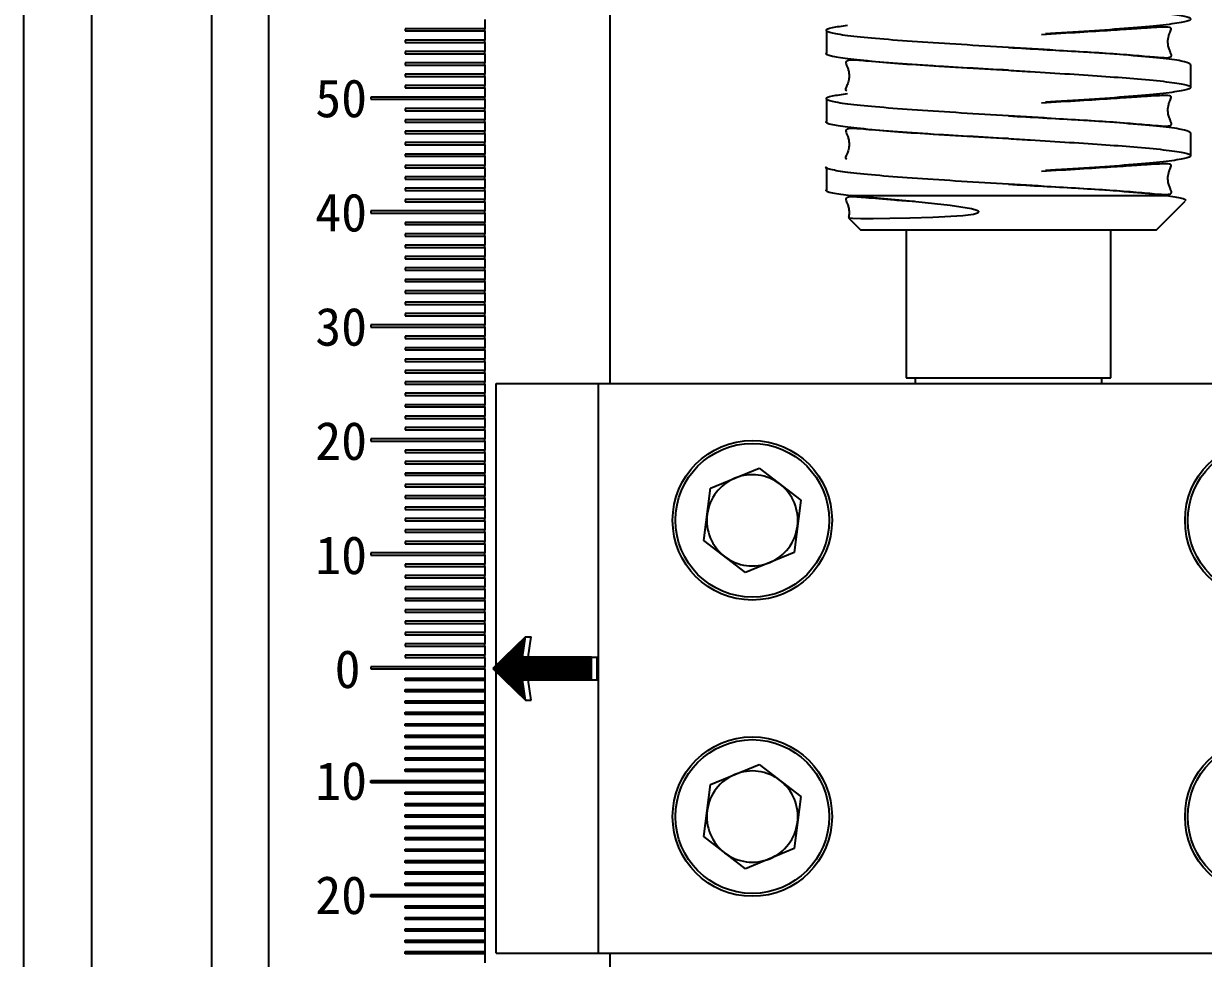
# Model space of a CAD drawing. Header units: millimetres. Extents: x 2223 to 4172, y 741 to 2119.
# Drawn here: x 3483.7 to 3589.1, y 1529.9 to 1613.4 of the extents above; entities that cross this region are included whole.
import ezdxf

# ---------------------------------------------------------------- set-up
doc = ezdxf.new("R2010")
doc.units = ezdxf.units.MM
doc.layers.add('AM_8', color=1, linetype='Continuous', lineweight=25)
doc.styles.get("Standard").update_dxf_attribs({"font": 'arial.ttf'})

msp = doc.modelspace()

# ---------------------------------------------------------------- hatches: boundary and pattern name
at = {"layer": 'AM_8'}
h = msp.add_hatch(dxfattribs=at)
h.set_pattern_fill('_U', color=256, scale=0.1, angle=45, style=0, pattern_type=0)
h.set_pattern_definition([(45, (-14146.44221, -3095.63462), (-0.0707106781, 0.0707106781), [])])
h.paths.add_polyline_path([(3534.395, 1556.787), (3528.227, 1556.787), (3528.503, 1558.598), (3525.583, 1555.769), (3528.503, 1552.94), (3528.227, 1554.752), (3534.395, 1554.752)])

# ---------------------------------------------------------------- linework, layer by layer
at = {"color": 7, "linetype": 'Continuous', "lineweight": 25}
for p, q in [((3483.653, 1690.124), (3483.653, 1405.238)), ((3489.707, 1671.809), (3489.707, 1427.621)), ((3500.441, 1671.809), (3500.441, 1427.621)), ((3505.528, 1671.809), (3505.528, 1427.621)), ((3536.051, 1653.495), (3536.051, 1581.205)), ((3524.859, 1613.713), (3524.859, 1612.899)), ((3524.859, 1612.899), (3517.737, 1612.899)), ((3517.737, 1612.899), (3517.737, 1612.696)), ((3517.737, 1612.696), (3524.859, 1612.696)), ((3524.859, 1612.696), (3524.859, 1612.899)), ((3524.859, 1612.696), (3524.859, 1611.882)), ((3555.383, 1612.746), (3555.383, 1610.711)), ((3524.859, 1611.882), (3517.737, 1611.882)), ((3517.737, 1611.882), (3517.737, 1611.678)), ((3517.737, 1611.678), (3524.859, 1611.678)), ((3524.859, 1611.678), (3524.859, 1611.882)), ((3524.859, 1611.678), (3524.859, 1610.864)), ((3524.859, 1610.864), (3517.737, 1610.864)), ((3517.737, 1610.864), (3517.737, 1610.661)), ((3517.737, 1610.661), (3524.859, 1610.661)), ((3524.859, 1609.847), (3517.737, 1609.847)), ((3517.737, 1609.847), (3517.737, 1609.643)), ((3524.859, 1610.661), (3524.859, 1610.864)), ((3524.859, 1610.661), (3524.859, 1609.847)), ((3524.859, 1609.643), (3524.859, 1609.847)), ((3517.737, 1609.643), (3524.859, 1609.643)), ((3524.859, 1608.829), (3517.737, 1608.829)), ((3517.737, 1608.829), (3517.737, 1608.626)), ((3524.859, 1609.643), (3524.859, 1608.829)), ((3524.859, 1608.626), (3524.859, 1608.829)), ((3587.941, 1607.658), (3587.941, 1609.693)), ((3517.737, 1608.626), (3524.859, 1608.626)), ((3524.859, 1607.812), (3517.737, 1607.812)), ((3517.737, 1607.812), (3517.737, 1607.608)), ((3524.859, 1608.626), (3524.859, 1607.812)), ((3524.859, 1607.608), (3524.859, 1607.812)), ((3524.859, 1606.794), (3514.685, 1606.794)), ((3514.685, 1606.794), (3514.685, 1606.591)), ((3517.737, 1607.608), (3524.859, 1607.608)), ((3524.859, 1607.608), (3524.859, 1606.794)), ((3524.859, 1606.591), (3524.859, 1606.794)), ((3514.685, 1606.591), (3524.859, 1606.591)), ((3524.859, 1605.777), (3517.737, 1605.777)), ((3517.737, 1605.777), (3517.737, 1605.573)), ((3524.859, 1606.591), (3524.859, 1605.777)), ((3524.859, 1605.573), (3524.859, 1605.777)), ((3555.383, 1606.641), (3555.383, 1604.606)), ((3517.737, 1605.573), (3524.859, 1605.573)), ((3524.859, 1604.759), (3517.737, 1604.759)), ((3517.737, 1604.759), (3517.737, 1604.556)), ((3517.737, 1604.556), (3524.859, 1604.556)), ((3524.859, 1605.573), (3524.859, 1604.759)), ((3524.859, 1604.556), (3524.859, 1604.759)), ((3524.859, 1604.556), (3524.859, 1603.742)), ((3524.859, 1603.742), (3517.737, 1603.742)), ((3517.737, 1603.742), (3517.737, 1603.539)), ((3517.737, 1603.539), (3524.859, 1603.539)), ((3524.859, 1603.539), (3524.859, 1603.742)), ((3524.859, 1603.539), (3524.859, 1602.725)), ((3587.941, 1601.554), (3587.941, 1603.589)), ((3524.859, 1602.725), (3517.737, 1602.725)), ((3517.737, 1602.725), (3517.737, 1602.521)), ((3517.737, 1602.521), (3524.859, 1602.521)), ((3524.859, 1602.521), (3524.859, 1602.725)), ((3524.859, 1602.521), (3524.859, 1601.707)), ((3524.859, 1601.707), (3517.737, 1601.707)), ((3517.737, 1601.707), (3517.737, 1601.504)), ((3517.737, 1601.504), (3524.859, 1601.504)), ((3524.859, 1601.504), (3524.859, 1601.707)), ((3524.859, 1601.504), (3524.859, 1600.69)), ((3524.859, 1600.69), (3517.737, 1600.69)), ((3517.737, 1600.69), (3517.737, 1600.486)), ((3517.737, 1600.486), (3524.859, 1600.486)), ((3524.859, 1600.486), (3524.859, 1600.69)), ((3524.859, 1600.486), (3524.859, 1599.672)), ((3555.383, 1600.536), (3555.383, 1598.501)), ((3524.859, 1599.672), (3517.737, 1599.672)), ((3517.737, 1599.672), (3517.737, 1599.469)), ((3517.737, 1599.469), (3524.859, 1599.469)), ((3524.859, 1599.469), (3524.859, 1599.672)), ((3524.859, 1599.469), (3524.859, 1598.655)), ((3524.859, 1598.655), (3517.737, 1598.655)), ((3517.737, 1598.655), (3517.737, 1598.451)), ((3517.737, 1598.451), (3524.859, 1598.451)), ((3524.859, 1598.451), (3524.859, 1598.655)), ((3524.859, 1598.451), (3524.859, 1597.637)), ((3524.859, 1597.637), (3517.737, 1597.637)), ((3517.737, 1597.637), (3517.737, 1597.434)), ((3517.737, 1597.434), (3524.859, 1597.434)), ((3524.859, 1597.434), (3524.859, 1597.637)), ((3524.859, 1597.434), (3524.859, 1596.62)), ((3557.56, 1597.993), (3585.758, 1597.993)), ((3584.889, 1594.941), (3587.456, 1597.508)), ((3524.859, 1596.62), (3514.685, 1596.62)), ((3514.685, 1596.62), (3514.685, 1596.416)), ((3514.685, 1596.416), (3524.859, 1596.416)), ((3524.859, 1596.416), (3524.859, 1596.62)), ((3524.859, 1596.416), (3524.859, 1595.602)), ((3524.859, 1595.602), (3517.737, 1595.602)), ((3517.737, 1595.602), (3517.737, 1595.399)), ((3517.737, 1595.399), (3524.859, 1595.399)), ((3524.859, 1595.399), (3524.859, 1595.602)), ((3524.859, 1595.399), (3524.859, 1594.585)), ((3557.386, 1595.991), (3558.435, 1594.941)), ((3524.859, 1594.585), (3517.737, 1594.585)), ((3517.737, 1594.585), (3517.737, 1594.381)), ((3517.737, 1594.381), (3524.859, 1594.381)), ((3524.859, 1594.381), (3524.859, 1594.585)), ((3524.859, 1594.381), (3524.859, 1593.568)), ((3558.435, 1594.941), (3571.662, 1594.941)), ((3562.505, 1594.941), (3562.505, 1581.714)), ((3571.662, 1594.941), (3584.889, 1594.941)), ((3580.819, 1581.714), (3580.819, 1594.941)), ((3524.859, 1593.568), (3517.737, 1593.568)), ((3517.737, 1593.568), (3517.737, 1593.364)), ((3517.737, 1593.364), (3524.859, 1593.364)), ((3524.859, 1593.364), (3524.859, 1593.568)), ((3524.859, 1593.364), (3524.859, 1592.55)), ((3524.859, 1592.55), (3517.737, 1592.55)), ((3517.737, 1592.55), (3517.737, 1592.347)), ((3517.737, 1592.347), (3524.859, 1592.347)), ((3524.859, 1592.347), (3524.859, 1592.55)), ((3524.859, 1592.347), (3524.859, 1591.533)), ((3524.859, 1591.533), (3517.737, 1591.533)), ((3517.737, 1591.533), (3517.737, 1591.329)), ((3517.737, 1591.329), (3524.859, 1591.329)), ((3524.859, 1591.329), (3524.859, 1591.533)), ((3524.859, 1591.329), (3524.859, 1590.515)), ((3524.859, 1590.515), (3517.737, 1590.515)), ((3517.737, 1590.515), (3517.737, 1590.312)), ((3517.737, 1590.312), (3524.859, 1590.312)), ((3524.859, 1590.312), (3524.859, 1590.515)), ((3524.859, 1590.312), (3524.859, 1589.498)), ((3524.859, 1589.498), (3517.737, 1589.498)), ((3517.737, 1589.498), (3517.737, 1589.294)), ((3517.737, 1589.294), (3524.859, 1589.294)), ((3524.859, 1589.294), (3524.859, 1589.498)), ((3524.859, 1589.294), (3524.859, 1588.48)), ((3524.859, 1588.48), (3517.737, 1588.48)), ((3517.737, 1588.48), (3517.737, 1588.277)), ((3517.737, 1588.277), (3524.859, 1588.277)), ((3524.859, 1588.277), (3524.859, 1588.48)), ((3524.859, 1588.277), (3524.859, 1587.463)), ((3524.859, 1587.463), (3517.737, 1587.463)), ((3517.737, 1587.463), (3517.737, 1587.259)), ((3517.737, 1587.259), (3524.859, 1587.259)), ((3524.859, 1587.259), (3524.859, 1587.463)), ((3524.859, 1587.259), (3524.859, 1586.445)), ((3524.859, 1586.445), (3514.685, 1586.445)), ((3514.685, 1586.445), (3514.685, 1586.242)), ((3514.685, 1586.242), (3524.859, 1586.242)), ((3524.859, 1586.242), (3524.859, 1586.445)), ((3524.859, 1586.242), (3524.859, 1585.428)), ((3524.859, 1585.428), (3517.737, 1585.428)), ((3517.737, 1585.428), (3517.737, 1585.224)), ((3517.737, 1585.224), (3524.859, 1585.224)), ((3524.859, 1585.224), (3524.859, 1585.428)), ((3524.859, 1585.224), (3524.859, 1584.41)), ((3524.859, 1584.41), (3517.737, 1584.41)), ((3517.737, 1584.41), (3517.737, 1584.207)), ((3517.737, 1584.207), (3524.859, 1584.207)), ((3524.859, 1584.207), (3524.859, 1584.41)), ((3524.859, 1584.207), (3524.859, 1583.393)), ((3524.859, 1583.393), (3517.737, 1583.393)), ((3517.737, 1583.393), (3517.737, 1583.19)), ((3517.737, 1583.19), (3524.859, 1583.19)), ((3524.859, 1583.19), (3524.859, 1583.393)), ((3524.859, 1583.19), (3524.859, 1582.376)), ((3524.859, 1582.376), (3517.737, 1582.376)), ((3517.737, 1582.376), (3517.737, 1582.172)), ((3517.737, 1582.172), (3524.859, 1582.172)), ((3524.859, 1582.172), (3524.859, 1582.376)), ((3524.859, 1582.172), (3524.859, 1581.358)), ((3562.505, 1581.714), (3571.662, 1581.714)), ((3563.319, 1581.714), (3563.319, 1581.205)), ((3571.662, 1581.714), (3580.819, 1581.714)), ((3580.005, 1581.205), (3580.005, 1581.714)), ((3524.859, 1581.358), (3517.737, 1581.358)), ((3517.737, 1581.358), (3517.737, 1581.155)), ((3517.737, 1581.155), (3524.859, 1581.155)), ((3524.859, 1580.341), (3517.737, 1580.341)), ((3517.737, 1580.341), (3517.737, 1580.137)), ((3524.859, 1581.155), (3524.859, 1581.358)), ((3524.859, 1581.155), (3524.859, 1580.341)), ((3524.859, 1580.137), (3524.859, 1580.341)), ((3525.877, 1556.054), (3525.877, 1581.205)), ((3525.877, 1581.205), (3535.034, 1581.205)), ((3535.034, 1530.333), (3535.034, 1581.205)), ((3535.034, 1581.205), (3608.29, 1581.205)), ((3517.737, 1580.137), (3524.859, 1580.137)), ((3524.859, 1579.323), (3517.737, 1579.323)), ((3517.737, 1579.323), (3517.737, 1579.12)), ((3524.859, 1580.137), (3524.859, 1579.323)), ((3524.859, 1579.12), (3524.859, 1579.323)), ((3517.737, 1579.12), (3524.859, 1579.12)), ((3524.859, 1578.306), (3517.737, 1578.306)), ((3517.737, 1578.306), (3517.737, 1578.102)), ((3524.859, 1579.12), (3524.859, 1578.306)), ((3524.859, 1578.102), (3524.859, 1578.306)), ((3517.737, 1578.102), (3524.859, 1578.102)), ((3524.859, 1577.288), (3517.737, 1577.288)), ((3517.737, 1577.288), (3517.737, 1577.085)), ((3524.859, 1578.102), (3524.859, 1577.288)), ((3524.859, 1577.085), (3524.859, 1577.288)), ((3524.859, 1576.271), (3514.685, 1576.271)), ((3514.685, 1576.271), (3514.685, 1576.067)), ((3517.737, 1577.085), (3524.859, 1577.085)), ((3524.859, 1577.085), (3524.859, 1576.271)), ((3524.859, 1576.067), (3524.859, 1576.271)), ((3514.685, 1576.067), (3524.859, 1576.067)), ((3524.859, 1575.253), (3517.737, 1575.253)), ((3517.737, 1575.253), (3517.737, 1575.05)), ((3517.737, 1575.05), (3524.859, 1575.05)), ((3524.859, 1576.067), (3524.859, 1575.253)), ((3524.859, 1575.05), (3524.859, 1575.253)), ((3524.859, 1575.05), (3524.859, 1574.236)), ((3524.859, 1574.236), (3517.737, 1574.236)), ((3517.737, 1574.236), (3517.737, 1574.032)), ((3517.737, 1574.032), (3524.859, 1574.032)), ((3524.859, 1574.032), (3524.859, 1574.236)), ((3524.859, 1574.032), (3524.859, 1573.219)), ((3524.859, 1573.219), (3517.737, 1573.219)), ((3517.737, 1573.219), (3517.737, 1573.015)), ((3517.737, 1573.015), (3524.859, 1573.015)), ((3524.859, 1573.015), (3524.859, 1573.219)), ((3524.859, 1573.015), (3524.859, 1572.201)), ((3545.044, 1571.86), (3549.387, 1573.655)), ((3549.387, 1573.655), (3553.113, 1570.79)), ((3524.859, 1572.201), (3517.737, 1572.201)), ((3517.737, 1572.201), (3517.737, 1571.998)), ((3517.737, 1571.998), (3524.859, 1571.998)), ((3524.859, 1571.998), (3524.859, 1572.201)), ((3524.859, 1571.998), (3524.859, 1571.184)), ((3524.859, 1571.184), (3517.737, 1571.184)), ((3517.737, 1571.184), (3517.737, 1570.98)), ((3517.737, 1570.98), (3524.859, 1570.98)), ((3524.859, 1570.98), (3524.859, 1571.184)), ((3524.859, 1570.98), (3524.859, 1570.166)), ((3544.426, 1567.201), (3545.044, 1571.86)), ((3524.859, 1570.166), (3517.737, 1570.166)), ((3517.737, 1570.166), (3517.737, 1569.963)), ((3517.737, 1569.963), (3524.859, 1569.963)), ((3524.859, 1569.963), (3524.859, 1570.166)), ((3524.859, 1569.963), (3524.859, 1569.149)), ((3553.113, 1570.79), (3552.495, 1566.132)), ((3524.859, 1569.149), (3517.737, 1569.149)), ((3517.737, 1569.149), (3517.737, 1568.945)), ((3517.737, 1568.945), (3524.859, 1568.945)), ((3524.859, 1568.945), (3524.859, 1569.149)), ((3524.859, 1568.945), (3524.859, 1568.131)), ((3524.859, 1568.131), (3517.737, 1568.131)), ((3517.737, 1568.131), (3517.737, 1567.928)), ((3517.737, 1567.928), (3524.859, 1567.928)), ((3524.859, 1567.928), (3524.859, 1568.131)), ((3524.859, 1567.928), (3524.859, 1567.114)), ((3524.859, 1567.114), (3517.737, 1567.114)), ((3517.737, 1567.114), (3517.737, 1566.91)), ((3517.737, 1566.91), (3524.859, 1566.91)), ((3524.859, 1566.91), (3524.859, 1567.114)), ((3524.859, 1566.91), (3524.859, 1566.096)), ((3548.152, 1564.337), (3544.426, 1567.201)), ((3524.859, 1566.096), (3514.685, 1566.096)), ((3514.685, 1566.096), (3514.685, 1565.893)), ((3514.685, 1565.893), (3524.859, 1565.893)), ((3524.859, 1565.893), (3524.859, 1566.096)), ((3524.859, 1565.893), (3524.859, 1565.079)), ((3552.495, 1566.132), (3548.152, 1564.337)), ((3524.859, 1565.079), (3517.737, 1565.079)), ((3517.737, 1565.079), (3517.737, 1564.875)), ((3517.737, 1564.875), (3524.859, 1564.875)), ((3524.859, 1564.875), (3524.859, 1565.079)), ((3524.859, 1564.875), (3524.859, 1564.061)), ((3524.859, 1564.061), (3517.737, 1564.061)), ((3517.737, 1564.061), (3517.737, 1563.858)), ((3517.737, 1563.858), (3524.859, 1563.858)), ((3524.859, 1563.858), (3524.859, 1564.061)), ((3524.859, 1563.858), (3524.859, 1563.044)), ((3524.859, 1563.044), (3517.737, 1563.044)), ((3517.737, 1563.044), (3517.737, 1562.841)), ((3517.737, 1562.841), (3524.859, 1562.841)), ((3524.859, 1562.841), (3524.859, 1563.044)), ((3524.859, 1562.841), (3524.859, 1562.027)), ((3524.859, 1562.027), (3517.737, 1562.027)), ((3517.737, 1562.027), (3517.737, 1561.823)), ((3517.737, 1561.823), (3524.859, 1561.823)), ((3524.859, 1561.823), (3524.859, 1562.027)), ((3524.859, 1561.823), (3524.859, 1561.009)), ((3524.859, 1561.009), (3517.737, 1561.009)), ((3517.737, 1561.009), (3517.737, 1560.806)), ((3517.737, 1560.806), (3524.859, 1560.806)), ((3524.859, 1560.806), (3524.859, 1561.009)), ((3524.859, 1560.806), (3524.859, 1559.992)), ((3524.859, 1559.992), (3517.737, 1559.992)), ((3517.737, 1559.992), (3517.737, 1559.788)), ((3517.737, 1559.788), (3524.859, 1559.788)), ((3524.859, 1559.788), (3524.859, 1559.992)), ((3524.859, 1559.788), (3524.859, 1558.974)), ((3524.859, 1558.974), (3517.737, 1558.974)), ((3517.737, 1558.974), (3517.737, 1558.771)), ((3517.737, 1558.771), (3524.859, 1558.771)), ((3524.859, 1558.771), (3524.859, 1558.974)), ((3524.859, 1558.771), (3524.859, 1557.957)), ((3528.503, 1558.598), (3525.583, 1555.769)), ((3528.227, 1556.787), (3528.503, 1558.598)), ((3528.503, 1558.598), (3529.012, 1558.598)), ((3528.735, 1556.787), (3529.012, 1558.598)), ((3524.859, 1557.957), (3517.737, 1557.957)), ((3517.737, 1557.957), (3517.737, 1557.753)), ((3517.737, 1557.753), (3524.859, 1557.753)), ((3524.859, 1557.753), (3524.859, 1557.957)), ((3524.859, 1557.753), (3524.859, 1556.939)), ((3524.859, 1556.939), (3517.737, 1556.939)), ((3517.737, 1556.939), (3517.737, 1556.736)), ((3517.737, 1556.736), (3524.859, 1556.736)), ((3524.859, 1556.736), (3524.859, 1556.939)), ((3524.859, 1556.736), (3524.859, 1555.922)), ((3534.395, 1556.787), (3528.227, 1556.787)), ((3534.395, 1554.752), (3534.395, 1556.787)), ((3534.395, 1556.787), (3534.903, 1556.787)), ((3534.903, 1554.752), (3534.903, 1556.787)), ((3524.859, 1555.922), (3514.685, 1555.922)), ((3514.685, 1555.922), (3514.685, 1555.718)), ((3514.685, 1555.718), (3524.859, 1555.718)), ((3524.859, 1555.718), (3524.859, 1555.922)), ((3524.859, 1555.718), (3524.859, 1554.904)), ((3525.583, 1555.769), (3528.503, 1552.94)), ((3525.877, 1530.333), (3525.877, 1555.485)), ((3517.737, 1554.904), (3524.859, 1554.904)), ((3517.737, 1554.701), (3517.737, 1554.904)), ((3524.859, 1554.701), (3517.737, 1554.701)), ((3524.859, 1554.904), (3524.859, 1554.701)), ((3524.859, 1554.701), (3524.859, 1553.887)), ((3528.227, 1554.752), (3534.395, 1554.752)), ((3528.503, 1552.94), (3528.227, 1554.752)), ((3529.012, 1552.94), (3528.735, 1554.752)), ((3534.395, 1554.752), (3534.903, 1554.752)), ((3517.737, 1553.887), (3524.859, 1553.887)), ((3517.737, 1553.683), (3517.737, 1553.887)), ((3524.859, 1553.683), (3517.737, 1553.683)), ((3524.859, 1553.887), (3524.859, 1553.683)), ((3524.859, 1553.683), (3524.859, 1552.87)), ((3528.503, 1552.94), (3529.012, 1552.94)), ((3517.737, 1552.87), (3524.859, 1552.87)), ((3517.737, 1552.666), (3517.737, 1552.87)), ((3524.859, 1552.666), (3517.737, 1552.666)), ((3517.737, 1551.852), (3524.859, 1551.852)), ((3517.737, 1551.649), (3517.737, 1551.852)), ((3524.859, 1552.87), (3524.859, 1552.666)), ((3524.859, 1552.666), (3524.859, 1551.852)), ((3524.859, 1551.852), (3524.859, 1551.649)), ((3524.859, 1551.649), (3517.737, 1551.649)), ((3517.737, 1550.835), (3524.859, 1550.835)), ((3517.737, 1550.631), (3517.737, 1550.835)), ((3524.859, 1551.649), (3524.859, 1550.835)), ((3524.859, 1550.835), (3524.859, 1550.631)), ((3524.859, 1550.631), (3517.737, 1550.631)), ((3517.737, 1549.817), (3524.859, 1549.817)), ((3517.737, 1549.614), (3517.737, 1549.817)), ((3524.859, 1550.631), (3524.859, 1549.817)), ((3524.859, 1549.817), (3524.859, 1549.614)), ((3524.859, 1549.614), (3517.737, 1549.614)), ((3517.737, 1548.8), (3524.859, 1548.8)), ((3517.737, 1548.596), (3517.737, 1548.8)), ((3524.859, 1549.614), (3524.859, 1548.8)), ((3524.859, 1548.8), (3524.859, 1548.596)), ((3524.859, 1548.596), (3517.737, 1548.596)), ((3517.737, 1547.782), (3524.859, 1547.782)), ((3517.737, 1547.579), (3517.737, 1547.782)), ((3524.859, 1548.596), (3524.859, 1547.782)), ((3524.859, 1547.782), (3524.859, 1547.579)), ((3524.859, 1547.579), (3517.737, 1547.579)), ((3517.737, 1546.765), (3524.859, 1546.765)), ((3517.737, 1546.561), (3517.737, 1546.765)), ((3524.859, 1547.579), (3524.859, 1546.765)), ((3524.859, 1546.765), (3524.859, 1546.561)), ((3545.044, 1545.406), (3549.387, 1547.201)), ((3549.387, 1547.201), (3553.113, 1544.337)), ((3514.685, 1545.747), (3524.859, 1545.747)), ((3514.685, 1545.544), (3514.685, 1545.747)), ((3524.859, 1545.544), (3514.685, 1545.544)), ((3524.859, 1546.561), (3517.737, 1546.561)), ((3524.859, 1546.561), (3524.859, 1545.747)), ((3524.859, 1545.747), (3524.859, 1545.544)), ((3524.859, 1545.544), (3524.859, 1544.73)), ((3517.737, 1544.73), (3524.859, 1544.73)), ((3517.737, 1544.526), (3517.737, 1544.73)), ((3524.859, 1544.526), (3517.737, 1544.526)), ((3524.859, 1544.73), (3524.859, 1544.526)), ((3524.859, 1544.526), (3524.859, 1543.712)), ((3544.426, 1540.748), (3545.044, 1545.406)), ((3517.737, 1543.712), (3524.859, 1543.712)), ((3517.737, 1543.509), (3517.737, 1543.712)), ((3524.859, 1543.509), (3517.737, 1543.509)), ((3524.859, 1543.712), (3524.859, 1543.509)), ((3524.859, 1543.509), (3524.859, 1542.695)), ((3553.113, 1544.337), (3552.495, 1539.678)), ((3517.737, 1542.695), (3524.859, 1542.695)), ((3517.737, 1542.492), (3517.737, 1542.695)), ((3524.859, 1542.492), (3517.737, 1542.492)), ((3524.859, 1542.695), (3524.859, 1542.492)), ((3524.859, 1542.492), (3524.859, 1541.678)), ((3517.737, 1541.678), (3524.859, 1541.678)), ((3517.737, 1541.474), (3517.737, 1541.678)), ((3524.859, 1541.474), (3517.737, 1541.474)), ((3524.859, 1541.678), (3524.859, 1541.474)), ((3524.859, 1541.474), (3524.859, 1540.66)), ((3517.737, 1540.66), (3524.859, 1540.66)), ((3517.737, 1540.457), (3517.737, 1540.66)), ((3524.859, 1540.457), (3517.737, 1540.457)), ((3524.859, 1540.66), (3524.859, 1540.457)), ((3524.859, 1540.457), (3524.859, 1539.643)), ((3548.152, 1537.884), (3544.426, 1540.748)), ((3517.737, 1539.643), (3524.859, 1539.643)), ((3517.737, 1539.439), (3517.737, 1539.643)), ((3524.859, 1539.439), (3517.737, 1539.439)), ((3524.859, 1539.643), (3524.859, 1539.439)), ((3524.859, 1539.439), (3524.859, 1538.625)), ((3552.495, 1539.678), (3548.152, 1537.884)), ((3517.737, 1538.625), (3524.859, 1538.625)), ((3517.737, 1538.422), (3517.737, 1538.625)), ((3524.859, 1538.422), (3517.737, 1538.422)), ((3524.859, 1538.625), (3524.859, 1538.422)), ((3524.859, 1538.422), (3524.859, 1537.608)), ((3517.737, 1537.608), (3524.859, 1537.608)), ((3517.737, 1537.404), (3517.737, 1537.608)), ((3524.859, 1537.404), (3517.737, 1537.404)), ((3524.859, 1537.608), (3524.859, 1537.404)), ((3524.859, 1537.404), (3524.859, 1536.59)), ((3517.737, 1536.59), (3524.859, 1536.59)), ((3517.737, 1536.387), (3517.737, 1536.59)), ((3524.859, 1536.387), (3517.737, 1536.387)), ((3524.859, 1536.59), (3524.859, 1536.387)), ((3524.859, 1536.387), (3524.859, 1535.573)), ((3514.685, 1535.573), (3524.859, 1535.573)), ((3514.685, 1535.369), (3514.685, 1535.573)), ((3524.859, 1535.369), (3514.685, 1535.369)), ((3524.859, 1535.573), (3524.859, 1535.369)), ((3524.859, 1535.369), (3524.859, 1534.555)), ((3517.737, 1534.555), (3524.859, 1534.555)), ((3517.737, 1534.352), (3517.737, 1534.555)), ((3524.859, 1534.352), (3517.737, 1534.352)), ((3524.859, 1534.555), (3524.859, 1534.352)), ((3524.859, 1534.352), (3524.859, 1533.538)), ((3517.737, 1533.538), (3524.859, 1533.538)), ((3517.737, 1533.334), (3517.737, 1533.538)), ((3524.859, 1533.334), (3517.737, 1533.334)), ((3524.859, 1533.538), (3524.859, 1533.334)), ((3524.859, 1533.334), (3524.859, 1532.521)), ((3517.737, 1532.521), (3524.859, 1532.521)), ((3517.737, 1532.317), (3517.737, 1532.521)), ((3524.859, 1532.317), (3517.737, 1532.317)), ((3524.859, 1532.521), (3524.859, 1532.317)), ((3524.859, 1532.317), (3524.859, 1531.503)), ((3517.737, 1531.503), (3524.859, 1531.503)), ((3517.737, 1531.3), (3517.737, 1531.503)), ((3524.859, 1531.3), (3517.737, 1531.3)), ((3524.859, 1531.503), (3524.859, 1531.3)), ((3524.859, 1531.3), (3524.859, 1530.486)), ((3517.737, 1530.486), (3524.859, 1530.486)), ((3517.737, 1530.282), (3517.737, 1530.486)), ((3524.859, 1530.282), (3517.737, 1530.282)), ((3524.859, 1530.486), (3524.859, 1530.282)), ((3524.859, 1530.282), (3524.859, 1529.468)), ((3525.877, 1530.333), (3535.034, 1530.333)), ((3535.034, 1530.333), (3608.29, 1530.333)), ((3536.051, 1530.333), (3536.051, 1458.145))]:
    msp.add_line(p, q, dxfattribs=at)
at = {"color": 7, "linetype": 'Continuous', "lineweight": 25, "flags": 128}
msp.add_lwpolyline([(3557.406, 1596.011), (3557.387, 1596.003), (3557.72, 1595.978), (3558.472, 1595.962), (3559.579, 1595.959), (3561.069, 1595.97), (3562.838, 1596.001), (3564.911, 1596.064), (3567.588, 1596.226), (3568.527, 1596.35), (3568.795, 1596.413), (3568.879, 1596.443), (3568.959, 1596.485), (3568.986, 1596.509), (3569.001, 1596.54), (3568.998, 1596.562), (3568.986, 1596.584), (3568.951, 1596.616), (3568.837, 1596.675), (3568.366, 1596.809), (3566.45, 1597.11), (3562.821, 1597.49), (3559.276, 1597.822), (3557.56, 1597.993), (3557.56, 1597.993)], dxfattribs=at)
at = {"color": 7, "linetype": 'Continuous', "lineweight": 25}
for centre, radius in [((3548.77, 1568.996), 7.122), ((3594.555, 1568.996), 7.122), ((3548.77, 1568.996), 6.868), ((3594.555, 1568.996), 6.868), ((3548.77, 1542.542), 7.122), ((3548.77, 1542.542), 6.868), ((3594.555, 1542.542), 7.122), ((3594.555, 1542.542), 6.868)]:
    msp.add_circle(centre, radius, dxfattribs=at)
for centre, start, end in [((3548.77, 1568.996), 52.44828, 112.44828), ((3548.77, 1568.996), 112.44828, 172.44828), ((3548.77, 1568.996), 352.44828, 52.44828), ((3548.77, 1568.996), 172.44828, 232.44828), ((3548.77, 1568.996), 292.44828, 352.44828), ((3548.77, 1568.996), 232.44828, 292.44828), ((3548.77, 1542.542), 52.44828, 112.44828), ((3548.77, 1542.542), 112.44828, 172.44828), ((3548.77, 1542.542), 352.44828, 52.44828), ((3548.77, 1542.542), 172.44828, 232.44828), ((3548.77, 1542.542), 292.44828, 352.44828), ((3548.77, 1542.542), 232.44828, 292.44828)]:
    msp.add_arc(centre, 4.07, start, end, dxfattribs=at)
for points, knots in [([(3555.384, 1616.815), (3555.383, 1616.815), (3555.199, 1616.73), (3555.844, 1616.563), (3557.379, 1616.306), (3560.025, 1616.053), (3563.428, 1615.8), (3567.398, 1615.543), (3570.893, 1615.337), (3574.156, 1615.14), (3577.157, 1614.959), (3580.427, 1614.742), (3583.437, 1614.514), (3585.922, 1614.272), (3587.568, 1614.02), (3588.128, 1613.762), (3587.567, 1613.511), (3585.922, 1613.254), (3583.308, 1613.001), (3579.886, 1612.747), (3576.988, 1612.558), (3575.275, 1612.455), (3574.976, 1612.437)], [0, 0, 0, 0, 0.000078, 0.0580205, 0.1162194, 0.1742495, 0.2322796, 0.2904786, 0.348421, 0.3750235, 0.4243122, 0.4736268, 0.5229284, 0.5810459, 0.6390176, 0.6972573, 0.7551998, 0.8133987, 0.8714288, 0.9294589, 0.9876579, 1, 1, 1, 1]), ([(3587.941, 1609.693), (3587.832, 1609.779), (3587.617, 1609.95), (3585.906, 1610.202), (3583.307, 1610.457), (3579.895, 1610.712), (3575.923, 1610.964), (3571.664, 1611.222), (3567.399, 1611.473), (3563.429, 1611.73), (3560.019, 1611.983), (3557.403, 1612.237), (3555.753, 1612.493), (3555.214, 1612.745), (3555.663, 1612.987), (3556.779, 1613.142), (3557.283, 1613.211)], [0, 0, 0, 0, 0.0724783, 0.1447208, 0.2169559, 0.2893167, 0.361496, 0.434009, 0.5061518, 0.578614, 0.6508661, 0.7231181, 0.7955803, 0.8677231, 0.9402361, 1, 1, 1, 1]), ([(3571.661, 1611.221), (3572.692, 1611.161), (3574.751, 1611.042), (3577.705, 1610.884), (3580.446, 1610.716), (3582.859, 1610.538), (3584.768, 1610.36), (3585.871, 1610.28), (3586.208, 1610.357), (3586.227, 1610.54), (3586.174, 1610.702), (3586.061, 1610.94), (3585.981, 1611.18), (3585.907, 1611.494), (3585.891, 1611.87), (3585.966, 1612.224), (3586.019, 1612.387), (3586.081, 1612.549), (3586.158, 1612.72), (3586.212, 1612.88), (3586.162, 1612.987), (3585.916, 1613.039), (3585.366, 1613.035), (3584.399, 1612.984), (3582.897, 1612.882), (3580.769, 1612.738), (3577.982, 1612.563), (3575.778, 1612.427), (3574.617, 1612.355)], [0, 0, 0, 0, 0.06673468, 0.13337402, 0.20091773, 0.26909531, 0.33600437, 0.39690883, 0.45096655, 0.47579283, 0.49805067, 0.51465542, 0.52101084, 0.52627882, 0.5416438, 0.54804918, 0.55163087, 0.5563792, 0.57000474, 0.58963118, 0.61586476, 0.64909092, 0.68941203, 0.73664712, 0.7914526, 0.85373339, 0.92301668, 1, 1, 1, 1]), ([(3555.384, 1610.711), (3555.383, 1610.711), (3555.199, 1610.625), (3555.844, 1610.459), (3557.379, 1610.202), (3560.025, 1609.948), (3563.428, 1609.695), (3567.398, 1609.438), (3570.893, 1609.233), (3574.156, 1609.036), (3577.157, 1608.854), (3580.427, 1608.638), (3583.437, 1608.41), (3585.922, 1608.167), (3587.568, 1607.915), (3588.128, 1607.657), (3587.567, 1607.406), (3585.922, 1607.149), (3583.308, 1606.896), (3579.886, 1606.643), (3576.988, 1606.453), (3575.275, 1606.351), (3574.976, 1606.333)], [0, 0, 0, 0, 0.000078, 0.0580205, 0.1162194, 0.1742495, 0.2322796, 0.2904786, 0.348421, 0.3750235, 0.4243122, 0.4736268, 0.5229284, 0.5810459, 0.6390176, 0.6972573, 0.7551998, 0.8133987, 0.8714288, 0.9294589, 0.9876579, 1, 1, 1, 1]), ([(3571.661, 1609.186), (3570.449, 1609.254), (3567.995, 1609.391), (3564.512, 1609.586), (3561.372, 1609.789), (3558.823, 1610.02), (3557.401, 1610.138), (3557.05, 1609.956), (3557.155, 1609.722), (3557.311, 1609.322), (3557.379, 1609.094), (3557.424, 1608.799), (3557.418, 1608.492), (3557.363, 1608.193), (3557.266, 1607.887), (3557.136, 1607.61), (3557.059, 1607.44), (3557.172, 1607.404), (3557.22, 1607.388)], [0, 0, 0, 0, 0.126114, 0.2552756, 0.3866208, 0.519479, 0.6396053, 0.7460767, 0.8233041, 0.8329713, 0.8395511, 0.8525598, 0.8674865, 0.8769024, 0.8886457, 0.9212929, 0.9665357, 1, 1, 1, 1]), ([(3587.941, 1603.589), (3587.832, 1603.674), (3587.617, 1603.845), (3585.906, 1604.097), (3583.307, 1604.352), (3579.895, 1604.608), (3575.923, 1604.859), (3571.664, 1605.117), (3567.399, 1605.368), (3563.429, 1605.625), (3560.019, 1605.879), (3557.403, 1606.132), (3555.753, 1606.389), (3555.214, 1606.64), (3555.663, 1606.883), (3556.779, 1607.037), (3557.283, 1607.106)], [0, 0, 0, 0, 0.07247833, 0.14472077, 0.21695593, 0.2893167, 0.361496, 0.43400899, 0.50615184, 0.57861402, 0.65086606, 0.7231181, 0.79558028, 0.86772313, 0.94023612, 1, 1, 1, 1]), ([(3571.661, 1605.116), (3572.692, 1605.056), (3574.751, 1604.937), (3577.705, 1604.779), (3580.446, 1604.611), (3582.859, 1604.433), (3584.768, 1604.255), (3585.871, 1604.175), (3586.208, 1604.253), (3586.227, 1604.435), (3586.174, 1604.597), (3586.061, 1604.836), (3585.981, 1605.075), (3585.907, 1605.389), (3585.891, 1605.765), (3585.966, 1606.119), (3586.019, 1606.283), (3586.081, 1606.445), (3586.158, 1606.615), (3586.212, 1606.775), (3586.162, 1606.883), (3585.916, 1606.934), (3585.366, 1606.93), (3584.399, 1606.879), (3582.897, 1606.777), (3580.769, 1606.633), (3577.982, 1606.458), (3575.778, 1606.322), (3574.617, 1606.25)], [0, 0, 0, 0, 0.06673468, 0.13337402, 0.20091773, 0.26909531, 0.33600437, 0.39690883, 0.45096655, 0.47579283, 0.49805067, 0.51465542, 0.52101084, 0.52627882, 0.5416438, 0.54804918, 0.55163087, 0.5563792, 0.57000474, 0.58963118, 0.61586476, 0.64909092, 0.68941203, 0.73664712, 0.7914526, 0.85373339, 0.92301668, 1, 1, 1, 1]), ([(3555.384, 1604.606), (3555.383, 1604.606), (3555.199, 1604.521), (3555.844, 1604.354), (3557.379, 1604.097), (3560.025, 1603.844), (3563.428, 1603.59), (3567.398, 1603.333), (3570.893, 1603.128), (3574.156, 1602.931), (3577.157, 1602.749), (3580.427, 1602.533), (3583.437, 1602.305), (3585.922, 1602.062), (3587.568, 1601.81), (3588.128, 1601.553), (3587.567, 1601.301), (3585.922, 1601.045), (3583.308, 1600.791), (3579.886, 1600.538), (3576.988, 1600.348), (3575.275, 1600.246), (3574.976, 1600.228)], [0, 0, 0, 0, 0.000078, 0.0580205, 0.1162194, 0.1742495, 0.2322796, 0.2904786, 0.348421, 0.3750235, 0.4243122, 0.4736268, 0.5229284, 0.5810459, 0.6390176, 0.6972573, 0.7551998, 0.8133987, 0.8714288, 0.9294589, 0.9876579, 1, 1, 1, 1]), ([(3571.661, 1603.081), (3570.449, 1603.149), (3567.995, 1603.287), (3564.512, 1603.481), (3561.372, 1603.684), (3558.823, 1603.915), (3557.401, 1604.033), (3557.05, 1603.851), (3557.155, 1603.617), (3557.311, 1603.218), (3557.379, 1602.989), (3557.424, 1602.694), (3557.418, 1602.387), (3557.363, 1602.088), (3557.266, 1601.782), (3557.136, 1601.506), (3557.059, 1601.336), (3557.172, 1601.299), (3557.22, 1601.283)], [0, 0, 0, 0, 0.126114, 0.2552756, 0.3866208, 0.519479, 0.6396053, 0.7460767, 0.8233041, 0.8329713, 0.8395511, 0.8525598, 0.8674865, 0.8769024, 0.8886457, 0.9212929, 0.9665357, 1, 1, 1, 1]), ([(3585.758, 1597.993), (3584.955, 1598.078), (3583.347, 1598.248), (3579.884, 1598.503), (3575.926, 1598.755), (3571.663, 1599.012), (3567.399, 1599.264), (3563.427, 1599.521), (3560.025, 1599.774), (3557.379, 1600.027), (3555.844, 1600.284), (3555.199, 1600.451), (3555.383, 1600.536), (3555.384, 1600.536)], [0, 0, 0, 0, 0.0998966, 0.1999668, 0.2997862, 0.400067, 0.4998359, 0.6000464, 0.6999663, 0.7998862, 0.9000968, 0.9998657, 1, 1, 1, 1]), ([(3571.661, 1599.011), (3572.692, 1598.952), (3574.751, 1598.832), (3577.705, 1598.675), (3580.446, 1598.507), (3582.859, 1598.329), (3584.768, 1598.151), (3585.871, 1598.07), (3586.208, 1598.148), (3586.227, 1598.331), (3586.174, 1598.492), (3586.061, 1598.731), (3585.981, 1598.971), (3585.907, 1599.284), (3585.891, 1599.661), (3585.966, 1600.014), (3586.019, 1600.178), (3586.081, 1600.34), (3586.158, 1600.511), (3586.212, 1600.671), (3586.162, 1600.778), (3585.916, 1600.83), (3585.366, 1600.825), (3584.399, 1600.774), (3582.897, 1600.672), (3580.769, 1600.528), (3577.982, 1600.353), (3575.778, 1600.217), (3574.617, 1600.146)], [0, 0, 0, 0, 0.0667347, 0.133374, 0.2009177, 0.2690953, 0.3360044, 0.3969088, 0.4509665, 0.4757928, 0.4980507, 0.5146554, 0.5210108, 0.5262788, 0.5416438, 0.5480492, 0.5516309, 0.5563792, 0.5700047, 0.5896312, 0.6158648, 0.6490909, 0.689412, 0.7366471, 0.7914526, 0.8537334, 0.9230167, 1, 1, 1, 1]), ([(3555.384, 1598.501), (3555.383, 1598.501), (3555.199, 1598.416), (3555.79, 1598.249), (3556.97, 1598.079), (3557.56, 1597.993)], [0, 0, 0, 0, 0.0006722, 0.4999202, 1, 1, 1, 1]), ([(3563.269, 1597.464), (3562.655, 1597.503), (3560.96, 1597.611), (3558.836, 1597.811), (3557.398, 1597.928), (3557.051, 1597.746), (3557.155, 1597.512), (3557.311, 1597.113), (3557.379, 1596.884), (3557.424, 1596.591), (3557.418, 1596.281), (3557.381, 1596.094), (3557.367, 1596.024)], [0, 0, 0, 0, 0.1335815, 0.3685782, 0.5810549, 0.7693792, 0.9059772, 0.9230763, 0.9347146, 0.957724, 0.9841261, 1, 1, 1, 1]), ([(3585.758, 1597.993), (3586.278, 1597.915), (3587.141, 1597.785), (3587.547, 1597.636), (3587.459, 1597.564), (3587.426, 1597.537)], [0, 0, 0, 0, 0.48513887, 0.80561886, 1, 1, 1, 1])]:
    msp.add_open_spline(points, degree=3, knots=knots, dxfattribs=at)

# ---------------------------------------------------------------- texts
at = {"linetype": 'ByBlock', "char_height": 3.4, "attachment_point": 1}
for s, insert in [('{\\fSimSun|b0|i0|c134|p2;50}', (3509.716, 1608.389)), ('{\\fSimSun|b0|i0|c134|p2;40}', (3509.716, 1598.189)), ('{\\fSimSun|b0|i0|c134|p2;30}', (3509.716, 1587.989)), ('{\\fSimSun|b0|i0|c134|p2;20}', (3509.716, 1577.789)), ('{\\fSimSun|b0|i0|c134|p2;10}', (3509.716, 1567.589)), ('{\\fSimSun|b0|i0|c134|p2; 0}', (3509.134, 1557.415)), ('{\\fSimSun|b0|i0|c134|p2;10}', (3509.716, 1547.432)), ('{\\fSimSun|b0|i0|c134|p2;20}', (3509.716, 1537.232))]:
    msp.add_mtext_dynamic_manual_height_columns(s, width=6.53154, gutter_width=1.7, heights=[0], dxfattribs=dict(at, insert=insert))

doc.saveas('drawing.dxf')
